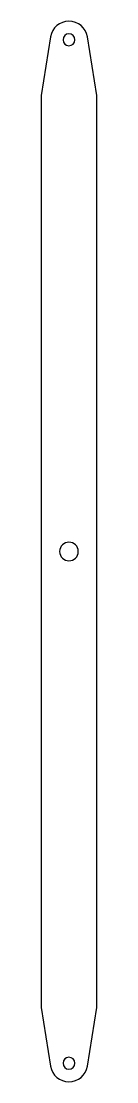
# Model space of a CAD drawing. Header units: inches. Extents: x -0.4 to 0.4, y -7.1 to 7.1.
import ezdxf

# ---------------------------------------------------------------- set-up
doc = ezdxf.new("R2010")
doc.units = ezdxf.units.IN
doc.layers.get('0').update_dxf_attribs({"linetype": 'CONTINUOUS'})

msp = doc.modelspace()

# ---------------------------------------------------------------- linework, layer by layer
for p, q in [((-0.227, 6.915), (-0.356, 6.125)), ((0.394, 6.125), (0.266, 6.915)), ((-0.356, 6.125), (-0.356, -6.125)), ((0.394, -6.125), (0.394, 6.125)), ((-0.356, -6.125), (-0.227, -6.915)), ((0.266, -6.915), (0.394, -6.125))]:
    msp.add_line(p, q)
at = {"extrusion": (0, 0, -1)}
for centre, radius in [((-0.019, 6.875), 0.08), ((-0.019, 0), 0.125), ((-0.019, -6.875), 0.08)]:
    msp.add_circle(centre, radius, dxfattribs=at)
for centre, start, end in [((0.019, 6.875), 9.219, 170.781), ((0.019, -6.875), 189.219, 350.781)]:
    msp.add_arc(centre, 0.25, start, end)

doc.saveas('drawing.dxf')
